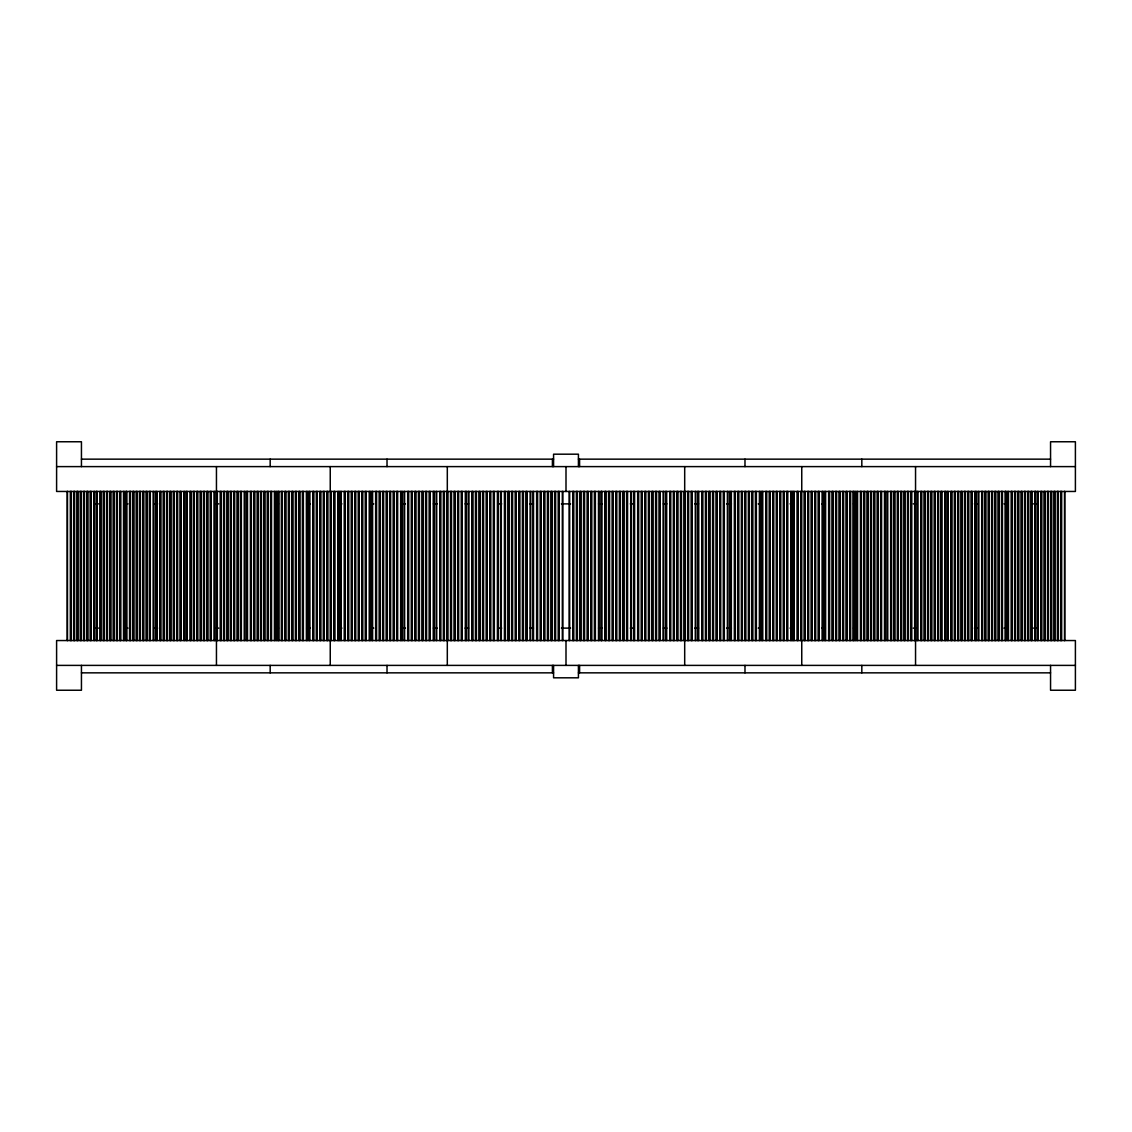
<?xml version="1.0" encoding="UTF-8"?>
<svg xmlns="http://www.w3.org/2000/svg" width="1132" height="1132" viewBox="0 0 1132 1132"><rect width="100%" height="100%" fill="white"/><g stroke="black" fill="none" stroke-linecap="round" stroke-linejoin="round"><path stroke-width="1.5" d="M81.447 459.153L553.576 459.153M578.424 459.153L1050.553 459.153M56.6 466.61L1075.4 466.61M94.918 503.882L98.512 503.882M124.52 503.882L128.001 503.882M153.655 503.882L157.645 503.882M215.193 503.882L218.702 503.882M274.821 503.882L278.486 503.882M306.616 503.882L310.154 503.882M338.411 503.882L341.949 503.882M370.221 503.882L373.744 503.882M400.558 503.882L405.412 503.882M433.415 503.882L437.178 503.882M465.082 503.882L468.577 503.882M498.193 503.882L501.717 503.882M529.62 503.882L533.455 503.882M561.43 503.882L570.57 503.882M598.545 503.882L602.38 503.882M630.283 503.882L633.807 503.882M663.423 503.882L666.918 503.882M694.822 503.882L698.586 503.882M726.588 503.882L731.442 503.882M758.256 503.882L761.779 503.882M790.051 503.882L793.589 503.882M821.846 503.882L825.384 503.882M853.514 503.882L857.179 503.882M913.298 503.882L916.807 503.882M974.355 503.882L978.345 503.882M1003.999 503.882L1007.48 503.882M1033.488 503.882L1037.082 503.882M94.918 628.119L98.512 628.119M124.52 628.119L128.001 628.119M153.655 628.119L157.645 628.119M215.193 628.119L218.702 628.119M274.821 628.119L278.486 628.119M306.616 628.119L310.154 628.119M338.411 628.119L341.949 628.119M370.221 628.119L373.744 628.119M400.558 628.119L405.412 628.119M433.415 628.119L437.178 628.119M465.082 628.119L468.577 628.119M498.193 628.119L501.717 628.119M529.62 628.119L533.455 628.119M561.43 628.119L570.57 628.119M598.545 628.119L602.38 628.119M630.283 628.119L633.807 628.119M663.423 628.119L666.918 628.119M694.822 628.119L698.586 628.119M726.588 628.119L731.442 628.119M758.256 628.119L761.779 628.119M790.051 628.119L793.589 628.119M821.846 628.119L825.384 628.119M853.514 628.119L857.179 628.119M913.298 628.119L916.807 628.119M974.355 628.119L978.345 628.119M1003.999 628.119L1007.48 628.119M1033.488 628.119L1037.082 628.119M56.6 665.39L1075.4 665.39M81.447 672.847L553.576 672.847M578.424 672.847L1050.553 672.847M1064.759 491.458L1064.759 640.542M1064.505 491.458L1064.505 640.542M1061.66 491.458L1061.66 640.542M1061.009 491.458L1061.009 640.542M1060.741 491.458L1060.741 640.542M1058.349 491.458L1058.349 640.542M1057.698 491.458L1057.698 640.542M1057.444 491.458L1057.444 640.542M1055.052 491.458L1055.052 640.542M1054.401 491.458L1054.401 640.542M1054.147 491.458L1054.147 640.542M1051.755 491.458L1051.755 640.542M1051.09 491.458L1051.09 640.542M1050.836 491.458L1050.836 640.542M1050.553 466.61L1050.553 441.763L1075.4 441.763L1075.4 491.458L56.6 491.458L56.6 441.763L81.447 441.763L81.447 466.61M1050.553 665.39L1050.553 690.237L1075.4 690.237L1075.4 640.542L56.6 640.542L56.6 690.237L81.447 690.237L81.447 665.39M1048.444 491.458L1048.444 640.542M1047.793 491.458L1047.793 640.542M1047.539 491.458L1047.539 640.542M1045.147 491.458L1045.147 640.542M1044.496 491.458L1044.496 640.542M1044.228 491.458L1044.228 640.542M1041.836 491.458L1041.836 640.542M1041.185 491.458L1041.185 640.542M1040.931 491.458L1040.931 640.542M1038.086 491.458L1038.086 640.542M1037.436 491.458L1037.436 640.542M1035.639 491.458L1035.639 640.542M1035.157 491.458L1035.157 640.542M1034.903 491.458L1034.903 640.542M1032.044 491.458L1032.044 640.542M1031.393 491.458L1031.393 640.542M1031.139 491.458L1031.139 640.542M1028.747 491.458L1028.747 640.542M1028.097 491.458L1028.097 640.542M1027.842 491.458L1027.842 640.542M1025.451 491.458L1025.451 640.542M1024.785 491.458L1024.785 640.542M1024.531 491.458L1024.531 640.542M1022.139 491.458L1022.139 640.542M1021.489 491.458L1021.489 640.542M1021.234 491.458L1021.234 640.542M1018.842 491.458L1018.842 640.542M1018.192 491.458L1018.192 640.542M1017.923 491.458L1017.923 640.542M1015.531 491.458L1015.531 640.542M1014.88 491.458L1014.88 640.542M1014.626 491.458L1014.626 640.542M1012.234 491.458L1012.234 640.542M1011.583 491.458L1011.583 640.542M1011.329 491.458L1011.329 640.542M1008.471 491.458L1008.471 640.542M1007.82 491.458L1007.82 640.542M1006.037 491.458L1006.037 640.542M1005.541 491.458L1005.541 640.542M1005.287 491.458L1005.287 640.542M1002.443 491.458L1002.443 640.542M1001.792 491.458L1001.792 640.542M1001.537 491.458L1001.537 640.542M999.146 491.458L999.146 640.542M998.481 491.458L998.481 640.542M998.226 491.458L998.226 640.542M995.835 491.458L995.835 640.542M995.184 491.458L995.184 640.542M994.929 491.458L994.929 640.542M992.538 491.458L992.538 640.542M991.887 491.458L991.887 640.542M991.618 491.458L991.618 640.542M989.227 491.458L989.227 640.542M988.576 491.458L988.576 640.542M988.321 491.458L988.321 640.542M985.93 491.458L985.93 640.542M985.279 491.458L985.279 640.542M985.024 491.458L985.024 640.542M982.633 491.458L982.633 640.542M981.968 491.458L981.968 640.542M981.713 491.458L981.713 640.542M978.869 491.458L978.869 640.542M978.218 491.458L978.218 640.542M976.421 491.458L976.421 640.542M975.359 491.458L975.359 640.542M975.077 491.458L975.077 640.542M972.162 491.458L972.162 640.542M971.525 491.458L971.525 640.542M971.242 491.458L971.242 640.542M968.794 491.458L968.794 640.542M968.157 491.458L968.157 640.542M967.874 491.458L967.874 640.542M965.44 491.458L965.44 640.542M964.789 491.458L964.789 640.542M964.506 491.458L964.506 640.542M962.073 491.458L962.073 640.542M961.422 491.458L961.422 640.542M961.139 491.458L961.139 640.542M958.705 491.458L958.705 640.542M958.054 491.458L958.054 640.542M957.771 491.458L957.771 640.542M955.337 491.458L955.337 640.542M954.686 491.458L954.686 640.542M954.403 491.458L954.403 640.542M951.97 491.458L951.97 640.542M951.333 491.458L951.333 640.542M951.036 491.458L951.036 640.542M948.135 491.458L948.135 640.542M947.498 491.458L947.498 640.542M945.899 491.458L945.899 640.542M945.163 491.458L945.163 640.542M944.88 491.458L944.88 640.542M941.98 491.458L941.98 640.542M941.329 491.458L941.329 640.542M941.046 491.458L941.046 640.542M938.612 491.458L938.612 640.542M937.975 491.458L937.975 640.542M937.678 491.458L937.678 640.542M935.244 491.458L935.244 640.542M934.608 491.458L934.608 640.542M934.31 491.458L934.31 640.542M931.877 491.458L931.877 640.542M931.24 491.458L931.24 640.542M930.943 491.458L930.943 640.542M928.509 491.458L928.509 640.542M927.872 491.458L927.872 640.542M927.575 491.458L927.575 640.542M925.141 491.458L925.141 640.542M924.504 491.458L924.504 640.542M924.221 491.458L924.221 640.542M921.773 491.458L921.773 640.542M921.137 491.458L921.137 640.542M920.854 491.458L920.854 640.542M917.953 491.458L917.953 640.542M917.302 491.458L917.302 640.542M915.717 491.458L915.717 640.542M915.547 466.61L915.547 491.458M915.547 640.542L915.547 665.39M914.981 491.458L914.981 640.542M914.684 491.458L914.684 640.542M911.784 491.458L911.784 640.542M911.147 491.458L911.147 640.542M910.85 491.458L910.85 640.542M908.416 491.458L908.416 640.542M907.779 491.458L907.779 640.542M907.496 491.458L907.496 640.542M905.048 491.458L905.048 640.542M904.411 491.458L904.411 640.542M904.128 491.458L904.128 640.542M901.68 491.458L901.68 640.542M901.044 491.458L901.044 640.542M900.761 491.458L900.761 640.542M898.313 491.458L898.313 640.542M897.676 491.458L897.676 640.542M897.393 491.458L897.393 640.542M894.959 491.458L894.959 640.542M894.308 491.458L894.308 640.542M894.025 491.458L894.025 640.542M891.592 491.458L891.592 640.542M890.941 491.458L890.941 640.542M890.658 491.458L890.658 640.542M887.757 491.458L887.757 640.542M887.12 491.458L887.12 640.542M885.521 491.458L885.521 640.542M884.785 491.458L884.785 640.542M884.502 491.458L884.502 640.542M881.587 491.458L881.587 640.542M880.951 491.458L880.951 640.542M880.668 491.458L880.668 640.542M878.234 491.458L878.234 640.542M877.583 491.458L877.583 640.542M877.3 491.458L877.3 640.542M874.866 491.458L874.866 640.542M874.215 491.458L874.215 640.542M873.932 491.458L873.932 640.542M871.499 491.458L871.499 640.542M870.848 491.458L870.848 640.542M870.565 491.458L870.565 640.542M868.131 491.458L868.131 640.542M867.48 491.458L867.48 640.542M867.197 491.458L867.197 640.542M864.763 491.458L864.763 640.542M864.126 491.458L864.126 640.542M863.829 491.458L863.829 640.542M861.82 459.153L861.82 466.61M861.82 665.39L861.82 672.847M861.395 491.458L861.395 640.542M860.759 491.458L860.759 640.542M860.462 491.458L860.462 640.542M857.561 491.458L857.561 640.542M856.924 491.458L856.924 640.542M855.325 491.458L855.325 640.542M854.037 491.458L854.037 640.542M853.669 491.458L853.669 640.542M853.004 491.458L853.004 640.542M850.641 491.458L850.641 640.542M850.047 491.458L850.047 640.542M849.679 491.458L849.679 640.542M847.132 491.458L847.132 640.542M846.538 491.458L846.538 640.542M846.17 491.458L846.17 640.542M843.637 491.458L843.637 640.542M843.029 491.458L843.029 640.542M842.661 491.458L842.661 640.542M840.128 491.458L840.128 640.542M839.534 491.458L839.534 640.542M839.166 491.458L839.166 640.542M836.619 491.458L836.619 640.542M836.024 491.458L836.024 640.542M835.657 491.458L835.657 640.542M833.11 491.458L833.11 640.542M832.515 491.458L832.515 640.542M832.147 491.458L832.147 640.542M829.614 491.458L829.614 640.542M829.006 491.458L829.006 640.542M828.638 491.458L828.638 640.542M825.624 491.458L825.624 640.542M825.03 491.458L825.03 640.542M823.983 491.458L823.983 640.542M822.61 491.458L822.61 640.542M822.242 491.458L822.242 640.542M819.214 491.458L819.214 640.542M818.62 491.458L818.62 640.542M818.252 491.458L818.252 640.542M815.705 491.458L815.705 640.542M815.111 491.458L815.111 640.542M814.743 491.458L814.743 640.542M812.21 491.458L812.21 640.542M811.602 491.458L811.602 640.542M811.234 491.458L811.234 640.542M808.701 491.458L808.701 640.542M808.107 491.458L808.107 640.542M807.739 491.458L807.739 640.542M805.192 491.458L805.192 640.542M804.597 491.458L804.597 640.542M804.229 491.458L804.229 640.542M801.753 466.61L801.753 665.39M801.088 491.458L801.088 640.542M800.72 491.458L800.72 640.542M798.187 491.458L798.187 640.542M797.579 491.458L797.579 640.542M797.211 491.458L797.211 640.542M794.197 491.458L794.197 640.542M793.603 491.458L793.603 640.542M792.556 491.458L792.556 640.542M791.183 491.458L791.183 640.542M790.815 491.458L790.815 640.542M787.787 491.458L787.787 640.542M787.193 491.458L787.193 640.542M786.825 491.458L786.825 640.542M784.278 491.458L784.278 640.542M783.684 491.458L783.684 640.542M783.316 491.458L783.316 640.542M780.783 491.458L780.783 640.542M780.174 491.458L780.174 640.542M779.807 491.458L779.807 640.542M777.274 491.458L777.274 640.542M776.679 491.458L776.679 640.542M776.311 491.458L776.311 640.542M773.764 491.458L773.764 640.542M773.17 491.458L773.17 640.542M772.802 491.458L772.802 640.542M770.255 491.458L770.255 640.542M769.661 491.458L769.661 640.542M769.293 491.458L769.293 640.542M766.76 491.458L766.76 640.542M766.152 491.458L766.152 640.542M765.784 491.458L765.784 640.542M762.77 491.458L762.77 640.542M762.176 491.458L762.176 640.542M761.129 491.458L761.129 640.542M759.756 491.458L759.756 640.542M759.388 491.458L759.388 640.542M756.36 491.458L756.36 640.542M755.766 491.458L755.766 640.542M755.398 491.458L755.398 640.542M752.851 491.458L752.851 640.542M752.256 491.458L752.256 640.542M751.889 491.458L751.889 640.542M749.356 491.458L749.356 640.542M748.747 491.458L748.747 640.542M748.379 491.458L748.379 640.542M745.847 491.458L745.847 640.542M745.252 491.458L745.252 640.542M744.983 459.153L744.983 466.61M744.983 665.39L744.983 672.847M744.884 491.458L744.884 640.542M742.337 491.458L742.337 640.542M741.743 491.458L741.743 640.542M741.375 491.458L741.375 640.542M738.828 491.458L738.828 640.542M738.234 491.458L738.234 640.542M737.866 491.458L737.866 640.542M735.333 491.458L735.333 640.542M734.725 491.458L734.725 640.542M734.357 491.458L734.357 640.542M731.343 491.458L731.343 640.542M730.748 491.458L730.748 640.542M729.701 491.458L729.701 640.542M727.819 491.458L727.819 640.542M727.381 491.458L727.381 640.542M724.296 491.458L724.296 640.542M723.744 491.458L723.744 640.542M723.306 491.458L723.306 640.542M720.716 491.458L720.716 640.542M720.164 491.458L720.164 640.542M719.726 491.458L719.726 640.542M717.136 491.458L717.136 640.542M716.584 491.458L716.584 640.542M716.146 491.458L716.146 640.542M713.556 491.458L713.556 640.542M713.004 491.458L713.004 640.542M712.58 491.458L712.58 640.542M709.976 491.458L709.976 640.542M709.424 491.458L709.424 640.542M709 491.458L709 640.542M706.41 491.458L706.41 640.542M705.859 491.458L705.859 640.542M705.42 491.458L705.42 640.542M702.831 491.458L702.831 640.542M702.279 491.458L702.279 640.542M701.84 491.458L701.84 640.542M698.755 491.458L698.755 640.542M698.203 491.458L698.203 640.542M697.68 491.458L697.68 640.542M695.741 491.458L695.741 640.542M695.303 491.458L695.303 640.542M692.218 491.458L692.218 640.542M691.666 491.458L691.666 640.542M691.227 491.458L691.227 640.542M688.638 491.458L688.638 640.542M688.086 491.458L688.086 640.542M687.648 491.458L687.648 640.542M685.058 491.458L685.058 640.542M684.69 466.61L684.69 491.458M684.69 640.542L684.69 665.39M684.506 491.458L684.506 640.542M684.068 491.458L684.068 640.542M681.478 491.458L681.478 640.542M680.926 491.458L680.926 640.542M680.488 491.458L680.488 640.542M677.898 491.458L677.898 640.542M677.346 491.458L677.346 640.542M676.922 491.458L676.922 640.542M674.318 491.458L674.318 640.542M673.766 491.458L673.766 640.542M673.342 491.458L673.342 640.542M670.752 491.458L670.752 640.542M670.201 491.458L670.201 640.542M669.762 491.458L669.762 640.542M666.677 491.458L666.677 640.542M666.125 491.458L666.125 640.542M665.602 491.458L665.602 640.542M663.649 491.458L663.649 640.542M663.225 491.458L663.126 640.542M660.14 491.458L660.14 640.542M659.588 491.458L659.588 640.542M659.149 491.458L659.149 640.542M656.56 491.458L656.56 640.542M656.008 491.458L656.008 640.542M655.57 491.458L655.57 640.542M652.98 491.458L652.98 640.542M652.428 491.458L652.428 640.542M651.99 491.458L651.99 640.542M649.4 491.458L649.4 640.542M648.848 491.458L648.848 640.542M648.41 491.458L648.41 640.542M645.82 491.458L645.82 640.542M645.268 491.458L645.268 640.542M644.844 491.458L644.844 640.542M642.24 491.458L642.24 640.542M641.688 491.458L641.688 640.542M641.264 491.458L641.264 640.542M638.674 491.458L638.674 640.542M638.123 491.458L638.123 640.542M637.684 491.458L637.684 640.542M634.599 491.458L634.599 640.542M634.047 491.458L634.047 640.542M633.524 491.458L633.524 640.542M631.175 491.458L631.175 640.542M630.694 491.458L630.694 640.542M627.581 491.458L627.581 640.542M627.071 491.458L627.071 640.542M626.59 491.458L626.59 640.542M623.987 491.458L623.987 640.542M623.477 491.458L623.477 640.542M622.982 491.458L622.982 640.542M620.378 491.458L620.378 640.542M619.869 491.458L619.869 640.542M619.388 491.458L619.388 640.542M616.784 491.458L616.784 640.542M616.275 491.458L616.275 640.542M615.78 491.458L615.78 640.542M613.176 491.458L613.176 640.542M612.667 491.458L612.667 640.542M612.186 491.458L612.186 640.542M609.582 491.458L609.582 640.542M609.073 491.458L609.073 640.542M608.577 491.458L608.577 640.542M605.974 491.458L605.974 640.542M605.464 491.458L605.464 640.542M604.983 491.458L604.983 640.542M601.87 491.458L601.87 640.542M601.361 491.458L601.361 640.542M601.248 491.458L601.248 640.542M598.97 491.458L598.984 640.542M598.488 491.458L598.488 640.542M595.375 491.458L595.375 640.542M594.88 491.458L594.88 640.542M594.385 491.458L594.385 640.542M591.781 491.458L591.781 640.542M591.286 491.458L591.286 640.542M590.791 491.458L590.791 640.542M588.173 491.458L588.173 640.542M587.678 491.458L587.678 640.542M587.183 491.458L587.183 640.542M584.579 491.458L584.579 640.542M584.07 491.458L584.07 640.542M583.574 491.458L583.574 640.542M580.971 491.458L580.971 640.542M580.475 491.458L580.475 640.542M579.98 491.458L579.98 640.542M579.584 459.153L579.584 466.61M579.584 665.39L579.584 672.847M578.424 466.61L578.424 454.187L553.576 454.187L553.576 466.61M578.424 665.39L578.424 677.813L553.576 677.813L553.576 665.39M577.362 491.458L577.362 640.542M576.867 491.458L576.867 640.542M576.372 491.458L576.372 640.542M573.768 491.458L573.768 640.542M573.273 491.458L573.273 640.542M572.764 491.458L572.764 640.542M569.665 491.458L569.665 640.542M569.155 491.458L569.17 640.542M566 466.61L566 491.458M566 640.542L566 665.39M562.83 491.458L562.845 640.542M562.335 491.458L562.335 640.542M559.236 491.458L559.236 640.542M558.727 491.458L558.727 640.542M558.232 491.458L558.232 640.542M555.628 491.458L555.628 640.542M555.133 491.458L555.133 640.542M554.638 491.458L554.638 640.542M552.416 459.153L552.416 466.61M552.416 665.39L552.416 672.847M552.02 491.458L552.02 640.542M551.525 491.458L551.525 640.542M551.029 491.458L551.029 640.542M548.426 491.458L548.426 640.542M547.93 491.458L547.93 640.542M547.421 491.458L547.421 640.542M544.817 491.458L544.817 640.542M544.322 491.458L544.322 640.542M543.827 491.458L543.827 640.542M541.209 491.458L541.209 640.542M540.714 491.458L540.714 640.542M540.219 491.458L540.219 640.542M537.615 491.458L537.615 640.542M537.12 491.458L537.12 640.542M536.625 491.458L536.625 640.542M533.512 491.458L533.512 640.542M533.03 491.458L533.016 640.542M530.752 491.458L530.639 640.542M530.13 491.458L530.13 640.542M527.017 491.458L527.017 640.542M526.536 491.458L526.536 640.542M526.026 491.458L526.026 640.542M523.423 491.458L523.423 640.542M522.927 491.458L522.927 640.542M522.418 491.458L522.418 640.542M519.814 491.458L519.814 640.542M519.333 491.458L519.333 640.542M518.824 491.458L518.824 640.542M516.22 491.458L516.22 640.542M515.725 491.458L515.725 640.542M515.216 491.458L515.216 640.542M512.612 491.458L512.612 640.542M512.131 491.458L512.131 640.542M511.622 491.458L511.622 640.542M509.018 491.458L509.018 640.542M508.523 491.458L508.523 640.542M508.013 491.458L508.013 640.542M505.41 491.458L505.41 640.542M504.929 491.458L504.929 640.542M504.419 491.458L504.419 640.542M501.306 491.458L501.306 640.542M500.825 491.458L500.825 640.542M498.476 491.458L498.476 640.542M497.953 491.458L497.953 640.542M497.401 491.458L497.401 640.542M494.316 491.458L494.316 640.542M493.877 491.458L493.877 640.542M493.326 491.458L493.326 640.542M490.736 491.458L490.736 640.542M490.312 491.458L490.312 640.542M489.76 491.458L489.76 640.542M487.156 491.458L487.156 640.542M486.732 491.458L486.732 640.542M486.18 491.458L486.18 640.542M483.59 491.458L483.59 640.542M483.152 491.458L483.152 640.542M482.6 491.458L482.6 640.542M480.01 491.458L480.01 640.542M479.572 491.458L479.572 640.542M479.02 491.458L479.02 640.542M476.43 491.458L476.43 640.542M475.992 491.458L475.992 640.542M475.44 491.458L475.44 640.542M472.851 491.458L472.851 640.542M472.412 491.458L472.412 640.542M471.86 491.458L471.86 640.542M468.874 491.458L468.775 640.542M468.351 491.458L468.351 640.542M466.398 491.458L466.398 640.542M465.875 491.458L465.875 640.542M465.323 491.458L465.323 640.542M462.238 491.458L462.238 640.542M461.799 491.458L461.799 640.542M461.248 491.458L461.248 640.542M458.658 491.458L458.658 640.542M458.234 491.458L458.234 640.542M457.682 491.458L457.682 640.542M455.078 491.458L455.078 640.542M454.654 491.458L454.654 640.542M454.102 491.458L454.102 640.542M451.512 491.458L451.512 640.542M451.074 491.458L451.074 640.542M450.522 491.458L450.522 640.542M447.932 491.458L447.932 640.542M447.31 466.61L447.31 665.39M446.942 491.458L446.942 640.542M444.352 491.458L444.352 640.542M443.914 491.458L443.914 640.542M443.362 491.458L443.362 640.542M440.773 491.458L440.773 640.542M440.334 491.458L440.334 640.542M439.782 491.458L439.782 640.542M436.697 491.458L436.697 640.542M436.259 491.458L436.259 640.542M434.32 491.458L434.32 640.542M433.797 491.458L433.797 640.542M433.245 491.458L433.245 640.542M430.16 491.458L430.16 640.542M429.721 491.458L429.721 640.542M429.17 491.458L429.17 640.542M426.58 491.458L426.58 640.542M426.141 491.458L426.141 640.542M425.59 491.458L425.59 640.542M423 491.458L423 640.542M422.576 491.458L422.576 640.542M422.024 491.458L422.024 640.542M419.42 491.458L419.42 640.542M418.996 491.458L418.996 640.542M418.444 491.458L418.444 640.542M415.854 491.458L415.854 640.542M415.416 491.458L415.416 640.542M414.864 491.458L414.864 640.542M412.274 491.458L412.274 640.542M411.836 491.458L411.836 640.542M411.284 491.458L411.284 640.542M408.694 491.458L408.694 640.542M408.256 491.458L408.256 640.542M407.704 491.458L407.704 640.542M404.619 491.458L404.619 640.542M404.181 491.458L404.181 640.542M402.299 491.458L402.299 640.542M401.252 491.458L401.252 640.542M400.657 491.458L400.657 640.542M397.643 491.458L397.643 640.542M397.275 491.458L397.275 640.542M396.667 491.458L396.667 640.542M394.134 491.458L394.134 640.542M393.766 491.458L393.766 640.542M393.172 491.458L393.172 640.542M390.625 491.458L390.625 640.542M390.257 491.458L390.257 640.542M389.663 491.458L389.663 640.542M387.017 459.153L387.017 466.61M387.116 491.458L387.116 640.542M387.017 665.39L387.017 672.847M386.748 491.458L386.748 640.542M386.153 491.458L386.153 640.542M383.621 491.458L383.621 640.542M383.253 491.458L383.253 640.542M382.644 491.458L382.644 640.542M380.111 491.458L380.111 640.542M379.744 491.458L379.744 640.542M379.149 491.458L379.149 640.542M376.602 491.458L376.602 640.542M376.234 491.458L376.234 640.542M375.64 491.458L375.64 640.542M372.612 491.458L372.612 640.542M372.244 491.458L372.244 640.542M370.872 491.458L370.872 640.542M369.824 491.458L369.824 640.542M369.23 491.458L369.23 640.542M366.216 491.458L366.216 640.542M365.848 491.458L365.848 640.542M365.24 491.458L365.24 640.542M362.707 491.458L362.707 640.542M362.339 491.458L362.339 640.542M361.745 491.458L361.745 640.542M359.198 491.458L359.198 640.542M358.83 491.458L358.83 640.542M358.236 491.458L358.236 640.542M355.689 491.458L355.689 640.542M355.321 491.458L355.321 640.542M354.726 491.458L354.726 640.542M352.194 491.458L352.194 640.542M351.826 491.458L351.826 640.542M351.217 491.458L351.217 640.542M348.684 491.458L348.684 640.542M348.316 491.458L348.316 640.542M347.722 491.458L347.722 640.542M345.175 491.458L345.175 640.542M344.807 491.458L344.807 640.542M344.213 491.458L344.213 640.542M341.185 491.458L341.185 640.542M340.817 491.458L340.817 640.542M339.444 491.458L339.444 640.542M338.397 491.458L338.397 640.542M337.803 491.458L337.803 640.542M334.789 491.458L334.789 640.542M334.421 491.458L334.421 640.542M333.813 491.458L333.813 640.542M331.28 491.458L331.28 640.542M330.912 491.458L330.912 640.542M330.247 466.61L330.247 665.39M327.771 491.458L327.771 640.542M327.403 491.458L327.403 640.542M326.808 491.458L326.808 640.542M324.261 491.458L324.261 640.542M323.894 491.458L323.894 640.542M323.299 491.458L323.299 640.542M320.766 491.458L320.766 640.542M320.398 491.458L320.398 640.542M319.79 491.458L319.79 640.542M317.257 491.458L317.257 640.542M316.889 491.458L316.889 640.542M316.295 491.458L316.295 640.542M313.748 491.458L313.748 640.542M313.38 491.458L313.38 640.542M312.786 491.458L312.786 640.542M309.758 491.458L309.758 640.542M309.39 491.458L309.39 640.542M308.017 491.458L308.017 640.542M306.97 491.458L306.97 640.542M306.376 491.458L306.376 640.542M303.362 491.458L303.362 640.542M302.994 491.458L302.994 640.542M302.385 491.458L302.385 640.542M299.853 491.458L299.853 640.542M299.485 491.458L299.485 640.542M298.89 491.458L298.89 640.542M296.343 491.458L296.343 640.542M295.976 491.458L295.976 640.542M295.381 491.458L295.381 640.542M292.834 491.458L292.834 640.542M292.466 491.458L292.466 640.542M291.872 491.458L291.872 640.542M289.339 491.458L289.339 640.542M288.971 491.458L288.971 640.542M288.363 491.458L288.363 640.542M285.83 491.458L285.83 640.542M285.462 491.458L285.462 640.542M284.868 491.458L284.868 640.542M282.321 491.458L282.321 640.542M281.953 491.458L281.953 640.542M281.359 491.458L281.359 640.542M278.996 491.458L278.996 640.542M278.33 491.458L278.33 640.542M277.963 491.458L277.963 640.542M276.675 491.458L276.675 640.542M275.076 491.458L275.076 640.542M274.439 491.458L274.439 640.542M271.538 491.458L271.538 640.542M271.241 491.458L271.241 640.542M270.605 491.458L270.605 640.542M270.18 459.153L270.18 466.61M270.18 665.39L270.18 672.847M268.171 491.458L268.171 640.542M267.874 491.458L267.874 640.542M267.237 491.458L267.237 640.542M264.803 491.458L264.803 640.542M264.52 491.458L264.52 640.542M263.869 491.458L263.869 640.542M261.435 491.458L261.435 640.542M261.152 491.458L261.152 640.542M260.502 491.458L260.502 640.542M258.068 491.458L258.068 640.542M257.785 491.458L257.785 640.542M257.134 491.458L257.134 640.542M254.7 491.458L254.7 640.542M254.417 491.458L254.417 640.542M253.766 491.458L253.766 640.542M251.332 491.458L251.332 640.542M251.049 491.458L251.049 640.542M250.413 491.458L250.413 640.542M247.498 491.458L247.498 640.542M247.215 491.458L247.215 640.542M246.479 491.458L246.479 640.542M244.88 491.458L244.88 640.542M244.243 491.458L244.243 640.542M241.342 491.458L241.342 640.542M241.059 491.458L241.059 640.542M240.409 491.458L240.409 640.542M237.975 491.458L237.975 640.542M237.692 491.458L237.692 640.542M237.041 491.458L237.041 640.542M234.607 491.458L234.607 640.542M234.324 491.458L234.324 640.542M233.687 491.458L233.687 640.542M231.239 491.458L231.239 640.542M230.956 491.458L230.956 640.542M230.32 491.458L230.32 640.542M227.872 491.458L227.872 640.542M227.589 491.458L227.589 640.542M226.952 491.458L226.952 640.542M224.504 491.458L224.504 640.542M224.221 491.458L224.221 640.542M223.584 491.458L223.584 640.542M221.15 491.458L221.15 640.542M220.853 491.458L220.853 640.542M220.216 491.458L220.216 640.542M217.316 491.458L217.316 640.542M217.019 491.458L217.019 640.542M216.453 466.61L216.453 491.458M216.453 640.542L216.453 665.39M216.283 491.458L216.283 640.542M214.698 491.458L214.698 640.542M214.047 491.458L214.047 640.542M211.146 491.458L211.146 640.542M210.863 491.458L210.863 640.542M210.227 491.458L210.227 640.542M207.779 491.458L207.779 640.542M207.496 491.458L207.496 640.542M206.859 491.458L206.859 640.542M204.425 491.458L204.425 640.542M204.128 491.458L204.128 640.542M203.491 491.458L203.491 640.542M201.057 491.458L201.057 640.542M200.76 491.458L200.76 640.542M200.123 491.458L200.123 640.542M197.69 491.458L197.69 640.542M197.393 491.458L197.393 640.542M196.756 491.458L196.756 640.542M194.322 491.458L194.322 640.542M194.025 491.458L194.025 640.542M193.388 491.458L193.388 640.542M190.954 491.458L190.954 640.542M190.671 491.458L190.671 640.542M190.02 491.458L190.02 640.542M187.12 491.458L187.12 640.542M186.837 491.458L186.837 640.542M186.101 491.458L186.101 640.542M184.502 491.458L184.502 640.542M183.865 491.458L183.865 640.542M180.964 491.458L180.964 640.542M180.667 491.458L180.667 640.542M180.03 491.458L180.03 640.542M177.597 491.458L177.597 640.542M177.314 491.458L177.314 640.542M176.663 491.458L176.663 640.542M174.229 491.458L174.229 640.542M173.946 491.458L173.946 640.542M173.295 491.458L173.295 640.542M170.861 491.458L170.861 640.542M170.578 491.458L170.578 640.542M169.927 491.458L169.927 640.542M167.494 491.458L167.494 640.542M167.211 491.458L167.211 640.542M166.56 491.458L166.56 640.542M164.126 491.458L164.126 640.542M163.843 491.458L163.843 640.542M163.206 491.458L163.206 640.542M160.758 491.458L160.758 640.542M160.475 491.458L160.475 640.542M159.838 491.458L159.838 640.542M156.924 491.458L156.924 640.542M156.641 491.458L156.641 640.542M155.579 491.458L155.579 640.542M153.782 491.458L153.782 640.542M153.131 491.458L153.131 640.542M150.287 491.458L150.287 640.542M150.032 491.458L150.032 640.542M149.367 491.458L149.367 640.542M146.976 491.458L146.976 640.542M146.721 491.458L146.721 640.542M146.07 491.458L146.07 640.542M143.679 491.458L143.679 640.542M143.424 491.458L143.424 640.542M142.774 491.458L142.774 640.542M140.382 491.458L140.382 640.542M140.113 491.458L140.113 640.542M139.462 491.458L139.462 640.542M137.071 491.458L137.071 640.542M136.816 491.458L136.816 640.542M136.165 491.458L136.165 640.542M133.774 491.458L133.774 640.542M133.519 491.458L133.519 640.542M132.854 491.458L132.854 640.542M130.463 491.458L130.463 640.542M130.208 491.458L130.208 640.542M129.557 491.458L129.557 640.542M126.713 491.458L126.713 640.542M126.459 491.458L126.459 640.542M125.963 491.458L125.963 640.542M124.18 491.458L124.18 640.542M123.529 491.458L123.529 640.542M120.671 491.458L120.671 640.542M120.416 491.458L120.416 640.542M119.766 491.458L119.766 640.542M117.374 491.458L117.374 640.542M117.12 491.458L117.12 640.542M116.469 491.458L116.469 640.542M114.077 491.458L114.077 640.542M113.808 491.458L113.808 640.542M113.158 491.458L113.158 640.542M110.766 491.458L110.766 640.542M110.511 491.458L110.511 640.542M109.861 491.458L109.861 640.542M107.469 491.458L107.469 640.542M107.215 491.458L107.215 640.542M106.549 491.458L106.549 640.542M104.158 491.458L104.158 640.542M103.903 491.458L103.903 640.542M103.253 491.458L103.253 640.542M100.861 491.458L100.861 640.542M100.606 491.458L100.606 640.542M99.956 491.458L99.956 640.542M97.097 491.458L97.097 640.542M96.843 491.458L96.843 640.542M96.361 491.458L96.361 640.542M94.564 491.458L94.564 640.542M93.914 491.458L93.914 640.542M91.069 491.458L91.069 640.542M90.815 491.458L90.815 640.542M90.164 491.458L90.164 640.542M87.772 491.458L87.772 640.542M87.504 491.458L87.504 640.542M86.853 491.458L86.853 640.542M84.461 491.458L84.461 640.542M84.207 491.458L84.207 640.542M83.556 491.458L83.556 640.542M81.164 491.458L81.164 640.542M80.91 491.458L80.91 640.542M80.245 491.458L80.245 640.542M77.853 491.458L77.853 640.542M77.599 491.458L77.599 640.542M76.948 491.458L76.948 640.542M74.556 491.458L74.556 640.542M74.302 491.458L74.302 640.542M73.651 491.458L73.651 640.542M71.259 491.458L71.259 640.542M70.991 491.458L70.991 640.542M70.34 491.458L70.34 640.542M67.496 491.458L67.496 640.542M67.241 491.458L67.241 640.542"/></g></svg>
